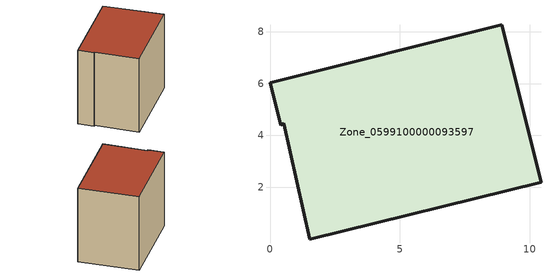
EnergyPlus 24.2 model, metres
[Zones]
Zone_0599100000093597
 floor ground (C_G): 10.42,2.21 1.53,0.01 0.53,4.46 0.41,4.39 0,6.03 8.91,8.26 z0
 wall outside (C_F): 10.42,2.21 8.91,8.26 0,6.03 0.41,4.39 0.53,4.46 1.53,0.01 10.42,2.21 z0:8.2
 roof outside (C_R): 1.53,0.01 10.42,2.21 8.91,8.26 0,6.03 0.41,4.39 0.53,4.46 z8.2
[BUILDING]
Pand.0599100000093597: North Axis=0; Terrain=City; Loads Convergence Tolerance Value=0.04; Temperature Convergence Tolerance Value=0.4; Solar Distribution=FullExterior; Maximum Number of Warmup Days=25; Minimum Number of Warmup Days=1
[Site:Location]
Rotterdam.The.Hague.AP_ZH_NLD Design_Conditions: Latitude=51.96; Longitude=4.45; Time Zone=1; Elevation=-4.5
[SITE:GROUNDTEMPERATURE:BUILDINGSURFACE]
18, 18, 18, 18, 18, 18, 18, 18, 18, 18, 18, 18
[MATERIAL] Thermal Absorptance=0.9; Solar Absorptance=0.7; Visible Absorptance=0.7
Name | Roughness | Thickness | Conductivity | Density | Specific Heat
G.TI.1946-1964 | MediumSmooth | 0.15 | 1 | 540 | 1210
F.TI.1946-1964 | Rough | 0.3 | 0.857143 | 1920 | 840
R.TI.1946-1964 | MediumRough | 0.2 | 0.277778 | 1500 | 1000
[CONSTRUCTION]
C_G: G.TI.1946-1964
C_F: F.TI.1946-1964
C_R: R.TI.1946-1964
[ZONE]
Zone_0599100000093597: Type=1; Multiplier=1; Ceiling Height=Autocalculate; Volume=Autocalculate; Floor Area=autocalculate; Part of Total Floor Area=Yes
[ZONEINFILTRATION:DESIGNFLOWRATE]
Infil_Zone_0599100000093597: Zone or ZoneList or Space or SpaceList=Zone_0599100000093597; Schedule=AlwaysOn; Design Flow Rate Calculation Method=Flow/Area; Flow Rate per Floor Area=0.003; Constant Term Coefficient=1; Temperature Term Coefficient=0; Velocity Term Coefficient=0; Velocity Squared Term Coefficient=0
[HVACTEMPLATE:ZONE:IDEALLOADSAIRSYSTEM]
Zone_0599100000093597: Maximum Heating Supply Air Temperature=50; Minimum Cooling Supply Air Temperature=13; Maximum Heating Supply Air Humidity Ratio=0.0156; Minimum Cooling Supply Air Humidity Ratio=0.0077; Heating Limit=NoLimit; Cooling Limit=NoLimit; Dehumidification Control Type=ConstantSensibleHeatRatio; Cooling Sensible Heat Ratio=0.7; Dehumidification Setpoint=60; Humidification Control Type=None; Humidification Setpoint=30; Outdoor Air Method=None; Outdoor Air Flow Rate per Person=0.00944; Outdoor Air Flow Rate per Zone Floor Area=0; Outdoor Air Flow Rate per Zone=0; Demand Controlled Ventilation Type=None; Outdoor Air Economizer Type=NoEconomizer; Heat Recovery Type=None; Sensible Heat Recovery Effectiveness=0.7; Latent Heat Recovery Effectiveness=0.65
[ZONECONTROL:THERMOSTAT]
ThermostatControl_Zone_0599100000093597: Zone or ZoneList=Zone_0599100000093597; Control Type Schedule=DualSetpointControlType; Control 1=Thermostat_Zone_0599100000093597; Temperature Difference Between Cutout And Setpoint=0
[THERMOSTATSETPOINT:DUALSETPOINT]
Thermostat_Zone_0599100000093597: Heating Setpoint Temperature Schedule=HeatingSetpoint_Zone_0599100000093597; Cooling Setpoint Temperature Schedule=CoolingSetpoint_Zone_0599100000093597
[SCHEDULE:COMPACT]
HeatingSetpoint_Zone_0599100000093597: Through: 12/31, For: AllDays, Until: 24:00, 21
CoolingSetpoint_Zone_0599100000093597: Through: 12/31, For: AllDays, Until: 24:00, 24
DualSetpointControlType: Through: 12/31, For: AllDays, Until: 24:00, 4
AlwaysOn: Through: 12/31, For: AllDays, Until: 24:00, 1
